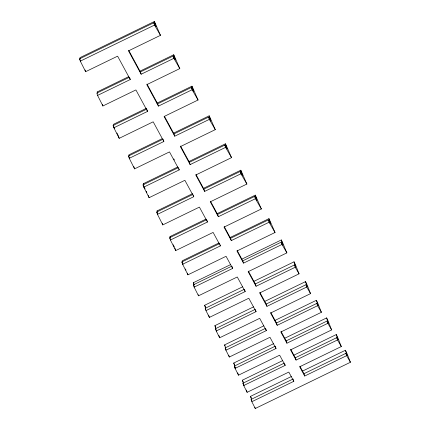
<?xml version="1.0" encoding="UTF-8"?>
<svg xmlns="http://www.w3.org/2000/svg" width="430" height="430" viewBox="0 0 430 430"><rect width="100%" height="100%" fill="white"/><g stroke="black" fill="none" stroke-linecap="round" stroke-linejoin="round"><path stroke-width="0.64" d="M141.158 74.229L140.406 71.928L173.096 56.04L173.849 58.34L141.158 74.229L128.5 50.864L160.476 35.325C158.369 30.75 156.541 26.047 154.375 21.5L79.915 57.684L80.297 58.862M302.161 371.273L345.408 350.256C347.531 354.057 348.665 358.298 350.445 362.248L255.269 408.5L251.851 401.711L293.814 381.319L288.804 372.068L247.121 392.321L243.702 385.533L285.176 365.376L279.65 355.18L238.489 375.18L235.07 368.392L276.022 348.488L269.954 337.287L229.346 357.024L225.922 350.235L266.331 330.595L259.682 318.334L219.655 337.786L216.231 330.992L256.054 311.642L248.798 298.248L209.388 317.404L205.965 310.611L245.175 291.562L237.269 276.974L198.509 295.808L194.14 287.132L232.635 268.427L226.062 256.291L187.937 274.818L182.616 264.256L220.423 245.885L213.119 232.41L175.73 250.577L170.409 240.015L207.48 221.998L199.407 207.104L162.793 224.901L157.471 214.333L193.769 196.698L184.878 180.299L149.092 197.692L143.77 187.131L179.24 169.893L169.49 151.898L134.574 168.866L129.253 158.304L163.851 141.492L153.182 121.808L119.191 138.331L113.869 127.764L147.544 111.402L135.907 89.929L102.894 105.973L97.572 95.412L130.268 79.523L117.605 56.158L85.629 71.697L80.308 61.135L79.555 58.829L153.763 22.768L156.106 26.794L154.375 21.5M80.308 61.135L154.515 25.069L153.763 22.768M97.562 93.138L97.18 91.961L128.516 76.733M139.965 71.17L173.709 54.771C175.875 59.319 177.703 64.022 179.81 68.596L146.802 84.635L158.439 106.108L192.097 89.746L191.345 87.446L157.686 103.807L158.439 106.108M146.678 108.183L113.477 124.318L113.859 125.495M156.945 103.195L191.957 86.177C194.124 90.725 195.951 95.428 198.058 100.002L164.077 116.514L174.741 136.197L209.324 119.389L208.572 117.089L173.989 133.897L174.741 136.197M113.869 127.764L113.117 125.463L146.791 109.096M162.072 138.713L128.86 154.854L129.242 156.031M173.548 133.139L209.179 115.82C211.35 120.368 213.178 125.071 215.285 129.645L180.385 146.603L190.135 164.599L225.583 147.372L224.831 145.066L189.383 162.293L190.135 164.599M129.253 158.304L128.5 155.999L163.099 139.186M143.76 184.857L143.378 183.68L177.773 166.964M188.63 161.685L225.438 143.797C227.61 148.345 229.437 153.048 231.539 157.622L195.774 175.005L204.658 191.404L240.929 173.779L240.176 171.479L203.906 189.103L204.658 191.404M143.77 187.131L143.018 184.825L178.488 167.587M157.466 212.065L157.079 210.888L192.608 193.618M203.449 188.351L240.784 170.21C242.955 174.757 244.783 179.455 246.884 184.035L210.302 201.815L218.37 216.709L255.415 198.708L254.662 196.402L217.618 214.403L218.37 216.709M157.471 214.333L156.719 212.033L193.016 194.398M170.398 237.742L170.017 236.57L206.04 219.064M216.844 213.812L255.269 195.134C257.441 199.681 259.269 204.384 261.37 208.958L224.014 227.115L231.313 240.59L269.083 222.235L268.331 219.934L230.561 238.29L231.313 240.59M170.409 240.015L169.656 237.715L206.728 219.698M218.961 242.955L182.223 260.806L182.61 261.983M229.797 237.688L268.943 218.666C271.11 223.213 272.937 227.911 275.044 232.49L236.957 250.996L243.53 263.133L281.989 244.444L281.236 242.138L242.778 260.827L243.53 263.133M182.616 264.256L181.863 261.951L219.671 243.579M194.043 285.095L193.274 282.741L230.663 264.574M241.515 259.295L281.317 239.956C283.461 244.132 284.929 248.604 286.885 252.867L248.164 271.679L256.065 286.267L295.233 267.234L294.48 264.928L255.312 283.961L256.065 286.267M194.14 287.132L193.387 284.832L231.281 266.417M205.776 308.81L204.626 305.279L242.681 286.783M253.555 281.5L294.023 261.832C296.146 265.632 297.281 269.873 299.065 273.824L259.693 292.959L266.949 306.348L306.73 287.02L305.977 284.714L266.197 304.048L266.949 306.348M205.965 310.611L205.212 308.31L244.423 289.256M215.849 328.601L214.887 325.66L253.56 306.869M264.434 301.581L305.52 281.618C307.644 285.412 308.778 289.659 310.557 293.609L270.577 313.04L277.221 325.306L317.582 305.692L316.829 303.387L276.469 323L277.221 325.306M216.231 330.992L215.478 328.692L255.302 309.342M225.54 347.838L224.578 344.898L263.832 325.822M274.705 320.538L316.373 300.29C318.496 304.091 319.63 308.332 321.409 312.282L280.849 331.992L286.917 343.194L327.821 323.317L327.069 321.017L286.165 340.893L286.917 343.194M225.922 350.235L225.169 347.929L265.579 328.294M276.022 348.488L275.27 346.188L234.318 366.091L235.457 368.354L233.726 363.054L273.534 343.71M284.391 338.437L326.617 317.915C328.74 321.715 329.869 325.956 331.654 329.907L290.546 349.886L296.071 360.082L337.491 339.953L336.738 337.652L295.319 357.781L296.071 360.082M243.321 383.141L242.359 380.195L282.698 360.593M293.534 355.325L336.281 334.556C338.405 338.351 339.539 342.597 341.318 346.548L299.694 366.774L304.709 376.024L346.612 355.658L345.86 353.358L303.956 373.718L304.709 376.024M243.702 385.533L242.95 383.227L284.423 363.076M251.856 400.491L250.507 396.374L291.352 376.524M251.851 401.711L251.099 399.406L293.061 379.013M173.096 56.04L175.44 60.066L173.709 54.771M191.345 87.446L193.688 91.472L191.957 86.177M208.572 117.089L210.91 121.115L209.179 115.82M224.831 145.066L227.169 149.097L225.438 143.797M240.176 171.479L242.515 175.504L240.784 170.21M254.662 196.402L257 200.434L255.269 195.134M268.331 219.934L270.674 223.96L268.943 218.666M281.236 242.138L283.048 245.25L281.317 239.956M294.48 264.928L295.759 267.127L294.023 261.832M305.977 284.714L307.251 286.912L305.52 281.618M316.829 303.387L318.103 305.585L316.373 300.29M327.069 321.017L328.348 323.209L326.617 317.915M336.738 337.652L338.012 339.85L336.281 334.556M345.86 353.358L347.139 355.551L345.408 350.256M154.515 25.069L160.476 35.325M173.849 58.34L179.81 68.596M192.097 89.746L198.058 100.002M209.324 119.389L215.285 129.645M225.583 147.372L231.539 157.622M240.929 173.779L246.884 184.035M255.415 198.708L261.37 208.958M269.083 222.235L275.044 232.49M281.989 244.444L286.885 252.867M295.233 267.234L299.065 273.824M306.73 287.02L310.557 293.609M317.582 305.692L321.409 312.282M327.821 323.317L331.654 329.907M337.491 339.953L341.318 346.548M346.612 355.658L350.445 362.248M128.694 50.315L140.406 71.928M146.99 84.076L157.686 103.807M164.577 116.53L173.989 133.897M180.573 146.044L189.383 162.293M195.972 174.462L203.906 189.103M210.48 201.229L217.618 214.403M224.213 226.572L230.561 238.29M237.14 250.427L242.778 260.827M248.357 271.131L255.312 283.961M259.887 292.4L266.197 304.048M270.771 312.486L276.469 323M281.053 331.46L286.165 340.893M290.712 349.284L295.319 357.781M299.882 366.204L303.956 373.718M173.768 158.885L174.397 160.041M97.18 91.961L97.75 93.095M143.378 183.68L143.948 184.814M157.079 210.888L157.649 212.017M170.017 236.57L170.586 237.699M193.274 282.741L194.129 284.44M204.626 305.279L205.766 307.541M214.887 325.66L215.747 327.359M224.578 344.898L225.148 346.032M233.726 363.054L234.581 364.753M242.359 380.195L243.213 381.894M250.507 396.374L251.362 398.072M79.555 58.829L80.749 61.2M113.117 125.463L114.611 128.425M116.944 133.064L118.438 136.025M128.5 155.999L129.693 158.374M143.018 184.825L145.109 188.974M146.248 191.237L146.845 192.425M156.719 212.033L157.617 213.812M169.656 237.715L170.554 239.494M173.182 244.718L174.381 247.089M181.863 261.951L183.056 264.321M185.394 268.96L185.991 270.142M193.387 284.832L194.193 286.434M205.212 308.31L205.787 309.444M215.478 328.692L216.623 330.955M225.169 347.929L226.024 349.628M242.95 383.227L244.089 385.495M251.099 399.406L251.668 400.54M293.249 379.588L293.814 381.319M284.8 364.226L285.176 365.376M265.767 328.869L266.331 330.595M255.49 309.917L256.054 311.642M244.611 289.831L245.175 291.562M231.883 266.122L232.635 268.427M220.047 244.734L220.423 245.885M206.916 220.273L207.48 221.998M193.392 195.548L193.769 196.698M178.864 168.737L179.24 169.893M254.893 407.35L255.269 408.5M246.368 390.021L247.121 392.321M163.287 139.761L163.851 141.492M237.736 372.88L238.489 375.18M234.318 366.091L235.07 368.392M228.781 355.298L229.346 357.024M146.979 109.677L147.544 111.402M218.902 335.481L219.655 337.786M208.636 315.099L209.388 317.404M130.268 79.523L129.516 77.217L96.82 93.106L97.572 95.412M198.133 294.658L198.509 295.808M187.373 273.093L187.937 274.818M174.978 248.277L175.73 250.577M162.228 223.17L162.793 224.901M148.339 195.387L149.092 197.692M133.821 166.566L134.574 168.866M118.626 136.6L119.191 138.331M102.329 104.248L102.894 105.973M85.065 69.972L85.629 71.697"/></g></svg>
